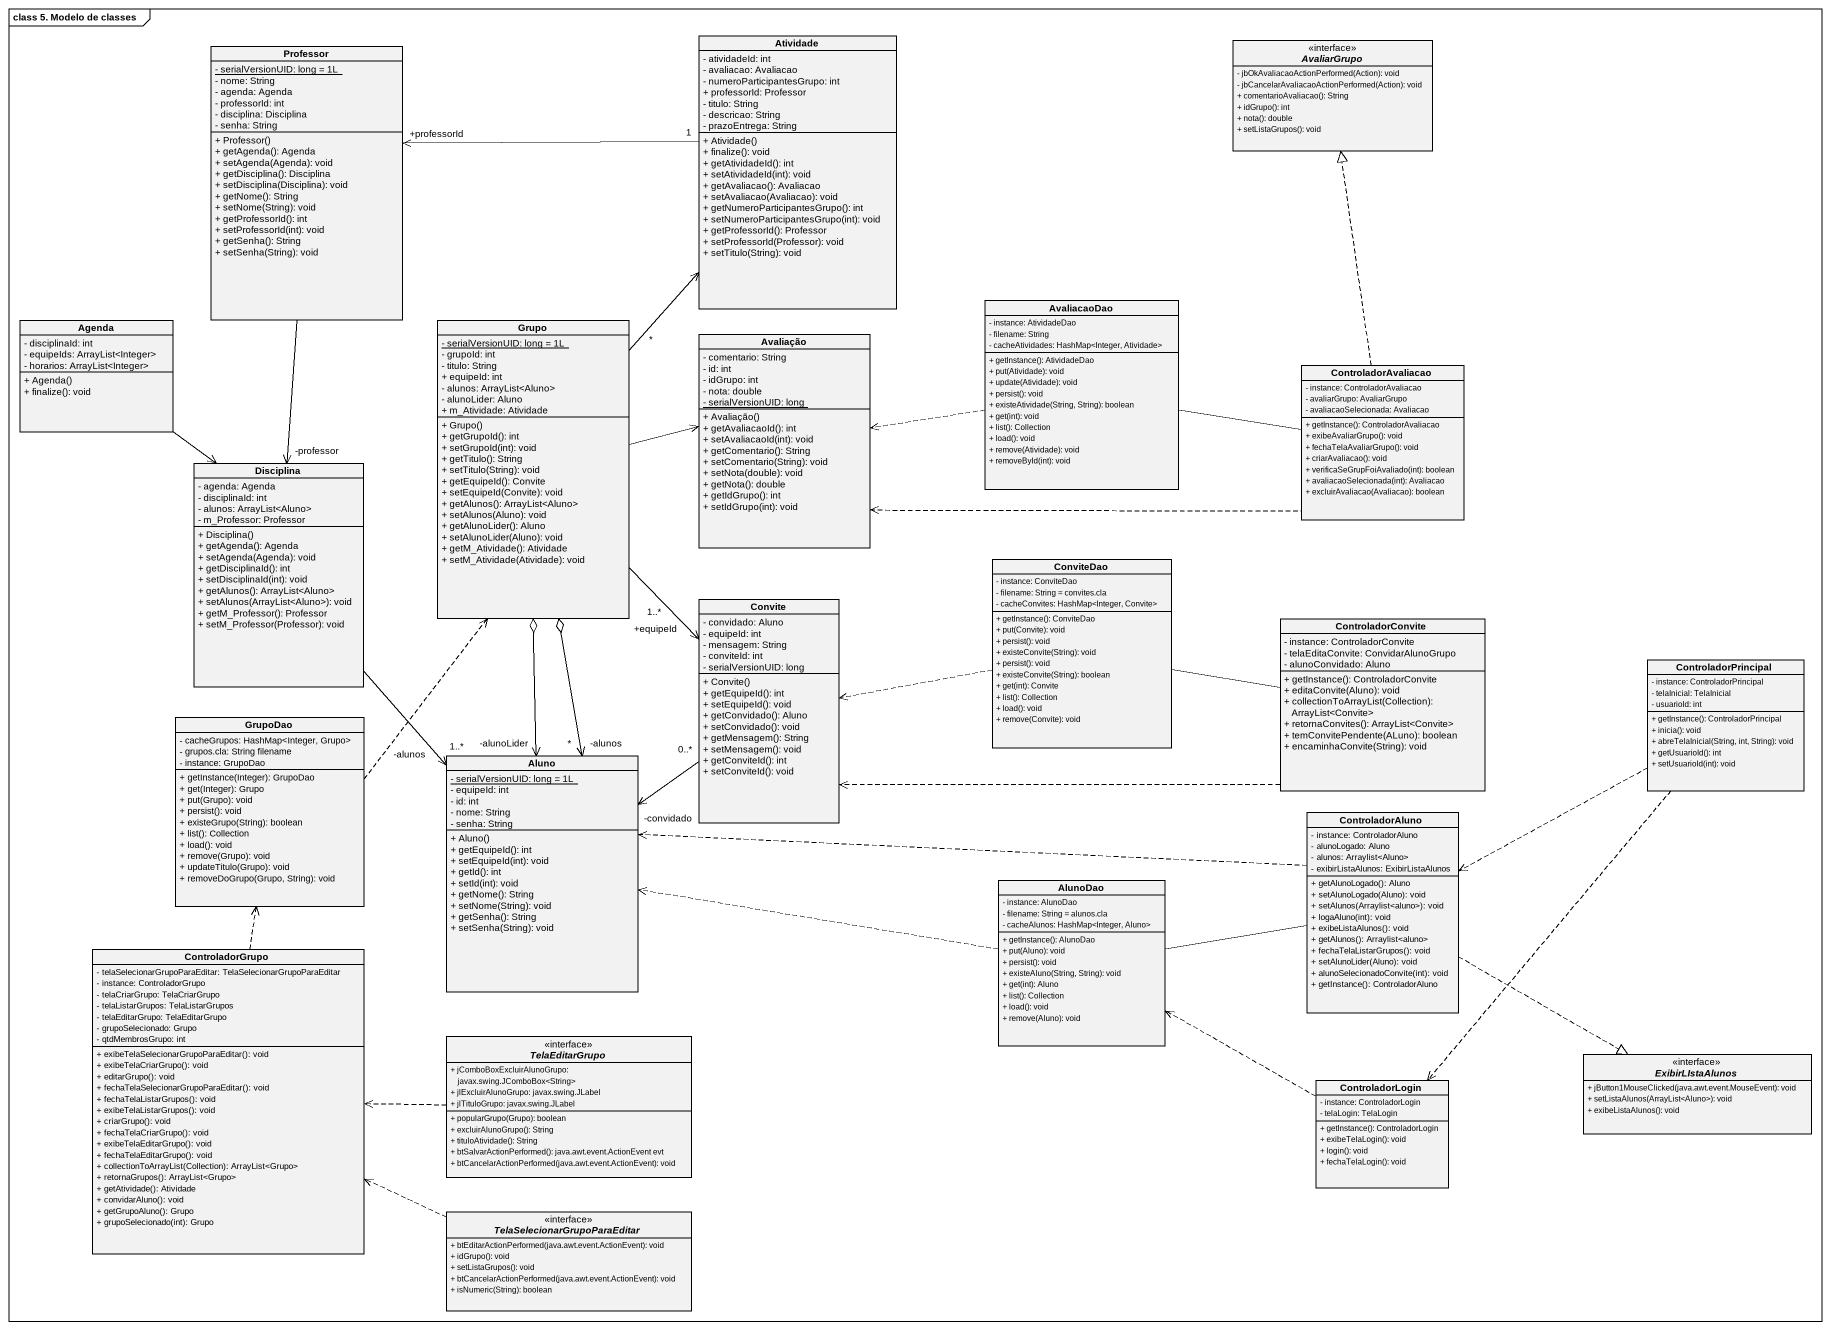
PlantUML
@startuml
mainframe class 5. Modelo de classes
hide circle
hide empty members
skinparam classAttributeIconSize 0
class Atividade {
  - atividadeId: int
  - avaliacao: Avaliacao
  - numeroParticipantesGrupo: int
  + professorId: Professor
  - titulo: String
  - descricao: String
  - prazoEntrega: String
  + Atividade()
  + finalize(): void
  + getAtividadeId(): int
  + setAtividadeId(int): void
  + getAvaliacao(): Avaliacao
  + setAvaliacao(Avaliacao): void
  + getNumeroParticipantesGrupo(): int
  + setNumeroParticipantesGrupo(int): void
  + getProfessorId(): Professor
  + setProfessorId(Professor): void
  + setTitulo(String): void
}
class Professor {
  {static} - serialVersionUID: long = 1L
  - nome: String
  - agenda: Agenda
  - professorId: int
  - disciplina: Disciplina
  - senha: String
  + Professor()
  + getAgenda(): Agenda
  + setAgenda(Agenda): void
  + getDisciplina(): Disciplina
  + setDisciplina(Disciplina): void
  + getNome(): String
  + setNome(String): void
  + getProfessorId(): int
  + setProfessorId(int): void
  + getSenha(): String
  + setSenha(String): void
}
interface AvaliarGrupo {
  - jbOkAvaliacaoActionPerformed(Action): void
  - jbCancelarAvaliacaoActionPerformed(Action): void
  + comentarioAvaliacao(): String
  + idGrupo(): int
  + nota(): double
  + setListaGrupos(): void
}
class AvaliacaoDao {
  - instance: AtividadeDao
  - filename: String
  - cacheAtividades: HashMap<Integer, Atividade>
  + getInstance(): AtividadeDao
  + put(Atividade): void
  + update(Atividade): void
  + persist(): void
  + existeAtividade(String, String): boolean
  + get(int): void
  + list(): Collection
  + load(): void
  + remove(Atividade): void
  + removeById(int): void
}
class Agenda {
  - disciplinaId: int
  - equipeIds: ArrayList<Integer>
  - horarios: ArrayList<Integer>
  + Agenda()
  + finalize(): void
}
class Grupo {
  {static} - serialVersionUID: long = 1L
  - grupoId: int
  - titulo: String
  + equipeId: int
  - alunos: ArrayList<Aluno>
  - alunoLider: Aluno
  + m_Atividade: Atividade
  + Grupo()
  + getGrupoId(): int
  + setGrupoId(int): void
  + getTitulo(): String
  + setTitulo(String): void
  + getEquipeId(): Convite
  + setEquipeId(Convite): void
  + getAlunos(): ArrayList<Aluno>
  + setAlunos(Aluno): void
  + getAlunoLider(): Aluno
  + setAlunoLider(Aluno): void
  + getM_Atividade(): Atividade
  + setM_Atividade(Atividade): void
}
class Avaliação {
  - comentario: String
  - id: int
  - idGrupo: int
  - nota: double
  {static} - serialVersionUID: long
  + Avaliação()
  + getAvaliacaoId(): int
  + setAvaliacaoId(int): void
  + getComentario(): String
  + setComentario(String): void
  + setNota(double): void
  + getNota(): double
  + getIdGrupo(): int
  + setIdGrupo(int): void
}
class ControladorAvaliacao {
  - instance: ControladorAvaliacao
  - avaliarGrupo: AvaliarGrupo
  - avaliacaoSelecionada: Avaliacao
  + getInstance(): ControladorAvaliacao
  + exibeAvaliarGrupo(): void
  + fechaTelaAvaliarGrupo(): void
  + criarAvaliacao(): void
  + verificaSeGrupFoiAvaliado(int): boolean
  + avaliacaoSelecionada(int): Avaliacao
  + excluirAvaliacao(Avaliacao): boolean
}
class Disciplina {
  - agenda: Agenda
  - disciplinaId: int
  - alunos: ArrayList<Aluno>
  - m_Professor: Professor
  + Disciplina()
  + getAgenda(): Agenda
  + setAgenda(Agenda): void
  + getDisciplinaId(): int
  + setDisciplinaId(int): void
  + getAlunos(): ArrayList<Aluno>
  + setAlunos(ArrayList<Aluno>): void
  + getM_Professor(): Professor
  + setM_Professor(Professor): void
}
class ConviteDao {
  - instance: ConviteDao
  - filename: String = convites.cla
  - cacheConvites: HashMap<Integer, Convite>
  + getInstance(): ConviteDao
  + put(Convite): void
  + persist(): void
  + existeConvite(String): void
  + persist(): void
  + existeConvite(String): boolean
  + get(int): Convite
  + list(): Collection
  + load(): void
  + remove(Convite): void
}
class Convite {
  - convidado: Aluno
  - equipeId: int
  - mensagem: String
  - conviteId: int
  - serialVersionUID: long
  + Convite()
  + getEquipeId(): int
  + setEquipeId(): void
  + getConvidado(): Aluno
  + setConvidado(): void
  + getMensagem(): String
  + setMensagem(): void
  + getConviteId(): int
  + setConviteId(): void
}
class ControladorConvite {
  - instance: ControladorConvite
  - telaEditaConvite: ConvidarAlunoGrupo
  - alunoConvidado: Aluno
  + getInstance(): ControladorConvite
  + editaConvite(Aluno): void
  + collectionToArrayList(Collection): ArrayList<Convite>
  + retornaConvites(): ArrayList<Convite>
  + temConvitePendente(ALuno): boolean
  + encaminhaConvite(String): void
}
class ControladorPrincipal {
  - instance: ControladorPrincipal
  - telaInicial: TelaInicial
  - usuarioId: int
  + getInstance(): ControladorPrincipal
  + inicia(): void
  + abreTelaInicial(String, int, String): void
  + getUsuarioId(): int
  + setUsuarioId(int): void
}
class GrupoDao {
  - cacheGrupos: HashMap<Integer, Grupo>
  - grupos.cla: String filename
  - instance: GrupoDao
  + getInstance(Integer): GrupoDao
  + get(Integer): Grupo
  + put(Grupo): void
  + persist(): void
  + existeGrupo(String): boolean
  + list(): Collection
  + load(): void
  + remove(Grupo): void
  + updateTitulo(Grupo): void
  + removeDoGrupo(Grupo, String): void
}
class Aluno {
  {static} - serialVersionUID: long = 1L
  - equipeId: int
  - id: int
  - nome: String
  - senha: String
  + Aluno()
  + getEquipeId(): int
  + setEquipeId(int): void
  + getId(): int
  + setId(int): void
  + getNome(): String
  + setNome(String): void
  + getSenha(): String
  + setSenha(String): void
}
class ControladorAluno {
  - instance: ControladorAluno
  - alunoLogado: Aluno
  - alunos: Arraylist<Aluno>
  - exibirListaAlunos: ExibirListaAlunos
  + getAlunoLogado(): Aluno
  + setAlunoLogado(Aluno): void
  + setAlunos(Arraylist<aluno>): void
  + logaAluno(int): void
  + exibeListaAlunos(): void
  + getAlunos(): Arraylist<aluno>
  + fechaTelaListarGrupos(): void
  + setAlunoLider(Aluno): void
  + alunoSelecionadoConvite(int): void
  + getInstance(): ControladorAluno
}
class AlunoDao {
  - instance: AlunoDao
  - filename: String = alunos.cla
  - cacheAlunos: HashMap<Integer, Aluno>
  + getInstance(): AlunoDao
  + put(Aluno): void
  + persist(): void
  + existeAluno(String, String): void
  + get(int): Aluno
  + list(): Collection
  + load(): void
  + remove(Aluno): void
}
class ControladorGrupo {
  - telaSelecionarGrupoParaEditar: TelaSelecionarGrupoParaEditar
  - instance: ControladorGrupo
  - telaCriarGrupo: TelaCriarGrupo
  - telaListarGrupos: TelaListarGrupos
  - telaEditarGrupo: TelaEditarGrupo
  - grupoSelecionado: Grupo
  - qtdMembrosGrupo: int
  + exibeTelaSelecionarGrupoParaEditar(): void
  + exibeTelaCriarGrupo(): void
  + editarGrupo(): void
  + fechaTelaSelecionarGrupoParaEditar(): void
  + fechaTelaListarGrupos(): void
  + exibeTelaListarGrupos(): void
  + criarGrupo(): void
  + fechaTelaCriarGrupo(): void
  + exibeTelaEditarGrupo(): void
  + fechaTelaEditarGrupo(): void
  + collectionToArrayList(Collection): ArrayList<Grupo>
  + retornaGrupos(): ArrayList<Grupo>
  + getAtividade(): Atividade
  + convidarAluno(): void
  + getGrupoAluno(): Grupo
  + grupoSelecionado(int): Grupo
}
interface TelaEditarGrupo {
  + jComboBoxExcluirAlunoGrupo: javax.swing.JComboBox<String>
  + jlExcluirAlunoGrupo: javax.swing.JLabel
  + jlTituloGrupo: javax.swing.JLabel
  + popularGrupo(Grupo): boolean
  + excluirAlunoGrupo(): String
  + tituloAtividade(): String
  + btSalvarActionPerformed(): java.awt.event.ActionEvent evt
  + btCancelarActionPerformed(java.awt.event.ActionEvent): void
}
interface ExibirLIstaAlunos {
  + jButton1MouseClicked(java.awt.event.MouseEvent): void
  + setListaAlunos(ArrayList<Aluno>): void
  + exibeListaAlunos(): void
}
class ControladorLogin {
  - instance: ControladorLogin
  - telaLogin: TelaLogin
  + getInstance(): ControladorLogin
  + exibeTelaLogin(): void
  + login(): void
  + fechaTelaLogin(): void
}
interface "TelaSelecionarGrupoParaEditar" as TelaSelecionarGrupoParaEdita {
  + btEditarActionPerformed(java.awt.event.ActionEvent): void
  + idGrupo(): void
  + setListaGrupos(): void
  + btCancelarActionPerformed(java.awt.event.ActionEvent): void
  + isNumeric(String): boolean
}
Atividade "1" -left-> "+professorId" Professor
Professor --> "-professor" Disciplina
AvaliacaoDao .left.> Avaliação
Agenda --> Disciplina
Grupo "*" -up-> Atividade
Grupo -right-> Avaliação
Grupo --> "+equipeId\n1..*" Convite
Avaliação <.right. ControladorAvaliacao
ControladorAvaliacao .up.|> AvaliarGrupo
ControladorAvaliacao -left- AvaliacaoDao
Disciplina --> "-alunos\n1..*" Aluno
ConviteDao .left.> Convite
ConviteDao -right- ControladorConvite
Convite "0..*" --> "-convidado" Aluno
ControladorConvite .left.> Convite
ControladorPrincipal .left.> ControladorAluno
ControladorPrincipal ..> ControladorLogin
GrupoDao .up.> Grupo
Aluno "-alunos\n*" <-up-o Grupo
Aluno "-alunoLider" <-up-o Grupo
ControladorAluno .left.> Aluno
ControladorAluno -left- AlunoDao
ControladorAluno .right.|> ExibirLIstaAlunos
AlunoDao .left.> Aluno
ControladorGrupo .up.> GrupoDao
TelaEditarGrupo .left.> ControladorGrupo
ControladorLogin .left.> AlunoDao
TelaSelecionarGrupoParaEdita .left.> ControladorGrupo
@enduml
